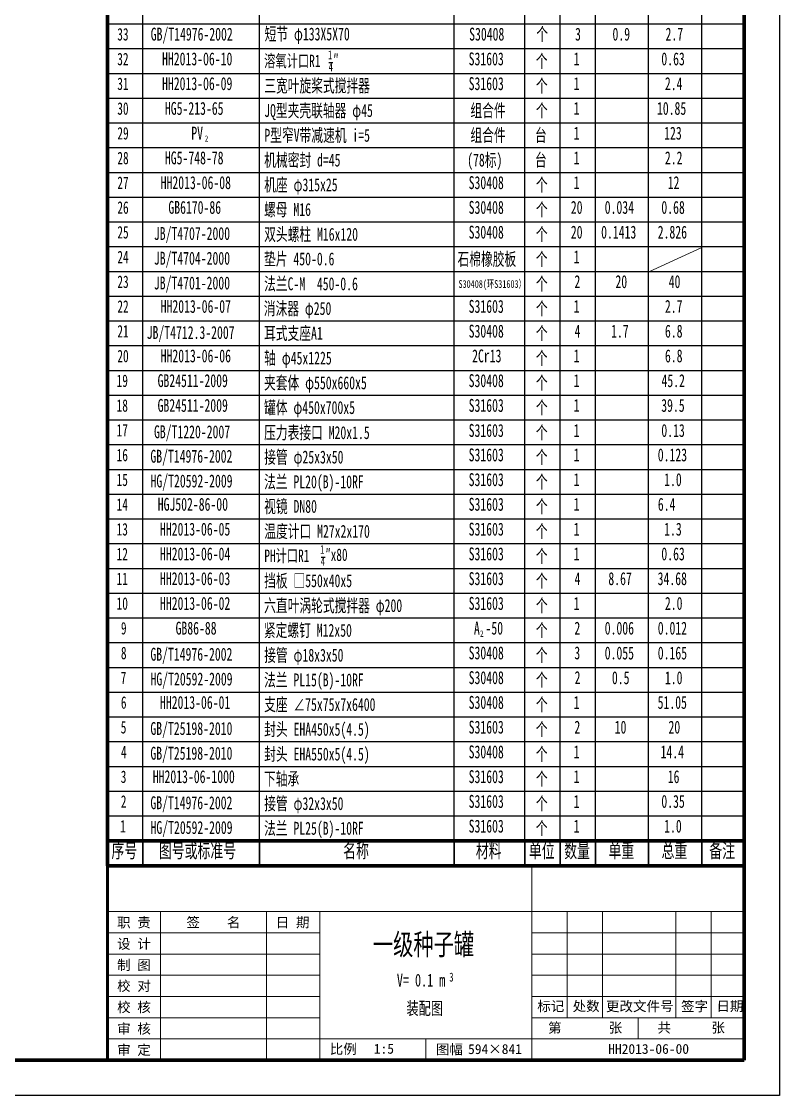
# Model space of a CAD drawing. Header units: millimetres. Extents: x 8887 to 11857, y -2175 to 2030.
# Drawn here: x 10786 to 11857, y -2175 to -656 of the extents above; entities that cross this region are included whole.
import ezdxf
from ezdxf.enums import TextEntityAlignment as Align

# ---------------------------------------------------------------- set-up
doc = ezdxf.new("R2010")
doc.units = ezdxf.units.MM
for name, color, linetype, lineweight in [('A 粗实线', 1, 'Continuous', 60), ('B 细实线', 7, 'Continuous', 20), ('C 文 字', 2, 'Continuous', 20), ('CAXA4', 3, 'Continuous', 25), ('CAXAEB0', 7, 'Continuous', 70), ('CAXA尺寸线层', 3, 'Continuous', 18), ('CAXA细实线层', 7, 'Continuous', 18), ('J 标注尺寸', 2, 'Continuous', 20)]:
    doc.layers.add(name, color=color, linetype=linetype, lineweight=lineweight)
doc.styles.add('UserTxtStyle6', font='SIMFANG.TTF', dxfattribs={"width": 0.667})
doc.styles.add('标准', font='SIMFANG.TTF', dxfattribs={"width": 0.667})
doc.styles.add('标题中文', font='SIMFANG.TTF', dxfattribs={"width": 0.7})

msp = doc.modelspace()

# ---------------------------------------------------------------- linework, layer by layer
at = {"layer": 'A 粗实线', "color": 1}
msp.add_line((10907.24, -1850.13), (10907.24, -2125.13), dxfattribs=at)
at = {"layer": 'B 细实线'}
for p, q in [((11507.24, -1850.13), (11507.24, -2125.13)), ((10907.24, -1915.13), (11807.24, -1915.13)), ((10982.24, -1915.13), (10982.24, -2125.13)), ((11132.24, -1915.13), (11132.24, -2125.13)), ((11207.24, -1915.13), (11207.24, -2125.13)), ((11557.24, -1915.13), (11557.24, -2065.13)), ((11607.24, -1915.13), (11607.24, -2065.13)), ((11710.48, -1915.13), (11710.48, -2065.13)), ((11760.48, -1915.13), (11760.48, -2065.13)), ((10907.24, -1945.13), (11207.24, -1945.13)), ((11507.24, -1945.13), (11807.24, -1945.13)), ((10907.24, -1975.13), (11207.24, -1975.13)), ((11507.24, -1975.13), (11807.24, -1975.13)), ((10907.24, -2005.13), (11207.24, -2005.13)), ((11507.24, -2005.13), (11807.24, -2005.13)), ((10907.24, -2035.13), (11207.24, -2035.13)), ((11507.24, -2035.13), (11807.24, -2035.13)), ((10907.24, -2065.13), (11207.24, -2065.13)), ((11507.24, -2065.13), (11807.24, -2065.13)), ((11657.24, -2095.13), (11657.24, -2065.13)), ((10907.24, -2095.13), (11807.24, -2095.13)), ((11357.24, -2095.13), (11357.24, -2125.13))]:
    msp.add_line(p, q, dxfattribs=at)
at = {"layer": 'CAXAEB0', "linetype": 'Continuous', "lineweight": 25}
for p, q in [((11857.24, 2029.87), (11857.24, -2175.13)), ((11857.24, -2175.13), (8887.24, -2175.13))]:
    msp.add_line(p, q, dxfattribs=at)
at = {"layer": 'CAXAEB0', "linetype": 'Continuous', "lineweight": 70}
for p, q in [((11807.24, 1979.87), (11807.24, -2125.13)), ((11807.24, -2125.13), (9012.24, -2125.13))]:
    msp.add_line(p, q, dxfattribs=at)
at = {"layer": 'CAXAEB0', "color": 0, "linetype": 'Continuous', "lineweight": 70}
for p, q in [((10907.24, -660.13), (10907.24, -625.13)), ((11807.24, -660.13), (11807.24, -625.13)), ((10907.24, -695.13), (10907.24, -660.13)), ((11807.24, -695.13), (11807.24, -660.13)), ((10907.24, -730.13), (10907.24, -695.13)), ((11807.24, -730.13), (11807.24, -695.13)), ((10907.24, -765.13), (10907.24, -730.13)), ((11807.24, -765.13), (11807.24, -730.13)), ((10907.24, -800.13), (10907.24, -765.13)), ((11807.24, -800.13), (11807.24, -765.13)), ((10907.24, -835.13), (10907.24, -800.13)), ((11807.24, -835.13), (11807.24, -800.13)), ((10907.24, -870.13), (10907.24, -835.13)), ((11807.24, -870.13), (11807.24, -835.13)), ((10907.24, -905.13), (10907.24, -870.13)), ((11807.24, -905.13), (11807.24, -870.13)), ((10907.24, -940.13), (10907.24, -905.13)), ((11807.24, -940.13), (11807.24, -905.13)), ((10907.24, -975.13), (10907.24, -940.13)), ((11807.24, -975.13), (11807.24, -940.13)), ((10907.24, -1010.13), (10907.24, -975.13)), ((11807.24, -1010.13), (11807.24, -975.13)), ((10907.24, -1045.13), (10907.24, -1010.13)), ((11807.24, -1045.13), (11807.24, -1010.13)), ((10907.24, -1080.13), (10907.24, -1045.13)), ((11807.24, -1080.13), (11807.24, -1045.13)), ((10907.24, -1115.13), (10907.24, -1080.13)), ((11807.24, -1115.13), (11807.24, -1080.13)), ((10907.24, -1150.13), (10907.24, -1115.13)), ((11807.24, -1150.13), (11807.24, -1115.13)), ((10907.24, -1185.13), (10907.24, -1150.13)), ((11807.24, -1185.13), (11807.24, -1150.13)), ((10907.24, -1220.13), (10907.24, -1185.13)), ((11807.24, -1220.13), (11807.24, -1185.13)), ((10907.24, -1255.13), (10907.24, -1220.13)), ((10907.24, -1290.13), (10907.24, -1255.13)), ((11807.24, -1290.13), (11807.24, -1255.13)), ((10907.24, -1325.13), (10907.24, -1290.13)), ((11807.24, -1325.13), (11807.24, -1290.13)), ((11807.24, -1325.13), (11807.24, -1290.13)), ((10907.24, -1360.13), (10907.24, -1325.13)), ((11807.24, -1360.13), (11807.24, -1325.13)), ((10907.24, -1395.13), (10907.24, -1360.13)), ((11807.24, -1395.13), (11807.24, -1360.13)), ((10907.24, -1430.13), (10907.24, -1395.13)), ((11807.24, -1430.13), (11807.24, -1395.13)), ((10907.24, -1465.13), (10907.24, -1430.13)), ((11807.24, -1465.13), (11807.24, -1430.13)), ((10907.24, -1500.13), (10907.24, -1465.13)), ((11807.24, -1500.13), (11807.24, -1465.13)), ((10907.24, -1535.13), (10907.24, -1500.13)), ((11807.24, -1535.13), (11807.24, -1500.13)), ((10907.24, -1570.13), (10907.24, -1535.13)), ((11807.24, -1570.13), (11807.24, -1535.13)), ((10907.24, -1605.13), (10907.24, -1570.13)), ((11807.24, -1605.13), (11807.24, -1570.13)), ((10907.24, -1640.13), (10907.24, -1605.13)), ((11807.24, -1640.13), (11807.24, -1605.13)), ((10907.24, -1675.13), (10907.24, -1640.13)), ((11807.24, -1675.13), (11807.24, -1640.13)), ((10907.24, -1710.13), (10907.24, -1675.13)), ((11807.24, -1710.13), (11807.24, -1675.13)), ((10907.24, -1745.13), (10907.24, -1710.13)), ((11807.24, -1745.13), (11807.24, -1710.13)), ((10907.24, -1780.13), (10907.24, -1745.13)), ((11807.24, -1780.13), (11807.24, -1745.13)), ((10907.24, -1815.13), (10907.24, -1780.13)), ((11807.24, -1815.13), (11807.24, -1780.13)), ((10907.24, -1850.13), (10907.24, -1815.13)), ((10957.24, -1815.13), (10907.24, -1815.13)), ((11122.24, -1815.13), (10957.24, -1815.13)), ((11397.24, -1815.13), (11122.24, -1815.13)), ((11497.24, -1815.13), (11397.24, -1815.13)), ((11547.24, -1815.13), (11497.24, -1815.13)), ((11597.24, -1815.13), (11547.24, -1815.13)), ((11672.24, -1815.13), (11597.24, -1815.13)), ((11747.24, -1815.13), (11672.24, -1815.13)), ((11807.24, -1815.13), (11747.24, -1815.13)), ((11807.24, -1815.13), (11807.24, -1850.13)), ((10907.24, -1850.13), (10957.24, -1850.13)), ((10957.24, -1850.13), (11122.24, -1850.13)), ((11122.24, -1850.13), (11397.24, -1850.13)), ((11397.24, -1850.13), (11497.24, -1850.13)), ((11497.24, -1850.13), (11547.24, -1850.13)), ((11547.24, -1850.13), (11597.24, -1850.13)), ((11597.24, -1850.13), (11672.24, -1850.13)), ((11672.24, -1850.13), (11747.24, -1850.13)), ((11747.24, -1850.13), (11807.24, -1850.13))]:
    msp.add_line(p, q, dxfattribs=at)
at = {"layer": 'CAXAEB0', "color": 0, "linetype": 'Continuous', "lineweight": 25}
for p, q in [((10957.24, -660.13), (10957.24, -625.13)), ((11122.24, -660.13), (11122.24, -625.13)), ((11397.24, -660.13), (11397.24, -625.13)), ((11497.24, -660.13), (11497.24, -625.13)), ((11547.24, -660.13), (11547.24, -625.13)), ((11597.24, -660.13), (11597.24, -625.13)), ((11672.24, -660.13), (11672.24, -625.13)), ((11747.24, -660.13), (11747.24, -625.13)), ((11807.24, -660.13), (10907.24, -660.13)), ((11807.24, -660.13), (10907.24, -660.13)), ((10957.24, -695.13), (10957.24, -660.13)), ((11122.24, -730.13), (11122.24, -660.13)), ((11397.24, -730.13), (11397.24, -660.13)), ((11497.24, -730.13), (11497.24, -660.13)), ((11547.24, -730.13), (11547.24, -660.13)), ((11597.24, -730.13), (11597.24, -660.13)), ((11672.24, -730.13), (11672.24, -660.13)), ((11747.24, -730.13), (11747.24, -660.13)), ((11807.24, -695.13), (10907.24, -695.13)), ((11807.24, -695.13), (10907.24, -695.13)), ((10957.24, -730.13), (10957.24, -695.13)), ((11807.24, -730.13), (10907.24, -730.13)), ((11807.24, -730.13), (10907.24, -730.13)), ((10957.24, -765.13), (10957.24, -730.13)), ((11122.24, -765.13), (11122.24, -730.13)), ((11397.24, -765.13), (11397.24, -730.13)), ((11497.24, -765.13), (11497.24, -730.13)), ((11547.24, -765.13), (11547.24, -730.13)), ((11597.24, -765.13), (11597.24, -730.13)), ((11672.24, -765.13), (11672.24, -730.13)), ((11747.24, -765.13), (11747.24, -730.13)), ((11807.24, -765.13), (10907.24, -765.13)), ((11807.24, -765.13), (10907.24, -765.13)), ((10957.24, -800.13), (10957.24, -765.13)), ((11122.24, -800.13), (11122.24, -765.13)), ((11397.24, -800.13), (11397.24, -765.13)), ((11497.24, -800.13), (11497.24, -765.13)), ((11547.24, -800.13), (11547.24, -765.13)), ((11597.24, -800.13), (11597.24, -765.13)), ((11672.24, -800.13), (11672.24, -765.13)), ((11747.24, -800.13), (11747.24, -765.13)), ((11807.24, -800.13), (10907.24, -800.13)), ((11807.24, -800.13), (10907.24, -800.13)), ((10957.24, -835.13), (10957.24, -800.13)), ((11122.24, -835.13), (11122.24, -800.13)), ((11397.24, -835.13), (11397.24, -800.13)), ((11497.24, -835.13), (11497.24, -800.13)), ((11547.24, -835.13), (11547.24, -800.13)), ((11597.24, -835.13), (11597.24, -800.13)), ((11672.24, -835.13), (11672.24, -800.13)), ((11747.24, -835.13), (11747.24, -800.13)), ((11807.24, -835.13), (10907.24, -835.13)), ((11807.24, -835.13), (10907.24, -835.13)), ((10957.24, -870.13), (10957.24, -835.13)), ((11122.24, -870.13), (11122.24, -835.13)), ((11397.24, -870.13), (11397.24, -835.13)), ((11497.24, -870.13), (11497.24, -835.13)), ((11547.24, -870.13), (11547.24, -835.13)), ((11597.24, -870.13), (11597.24, -835.13)), ((11672.24, -870.13), (11672.24, -835.13)), ((11747.24, -870.13), (11747.24, -835.13)), ((11807.24, -870.13), (10907.24, -870.13)), ((11807.24, -870.13), (10907.24, -870.13)), ((10957.24, -905.13), (10957.24, -870.13)), ((11122.24, -905.13), (11122.24, -870.13)), ((11397.24, -905.13), (11397.24, -870.13)), ((11497.24, -905.13), (11497.24, -870.13)), ((11547.24, -905.13), (11547.24, -870.13)), ((11597.24, -905.13), (11597.24, -870.13)), ((11672.24, -905.13), (11672.24, -870.13)), ((11747.24, -905.13), (11747.24, -870.13)), ((11807.24, -905.13), (10907.24, -905.13)), ((11807.24, -905.13), (10907.24, -905.13)), ((10957.24, -940.13), (10957.24, -905.13)), ((11122.24, -940.13), (11122.24, -905.13)), ((11397.24, -940.13), (11397.24, -905.13)), ((11497.24, -940.13), (11497.24, -905.13)), ((11547.24, -940.13), (11547.24, -905.13)), ((11597.24, -940.13), (11597.24, -905.13)), ((11672.24, -940.13), (11672.24, -905.13)), ((11747.24, -940.13), (11747.24, -905.13)), ((11807.24, -940.13), (10907.24, -940.13)), ((11807.24, -940.13), (10907.24, -940.13)), ((10957.24, -975.13), (10957.24, -940.13)), ((11122.24, -975.13), (11122.24, -940.13)), ((11397.24, -975.13), (11397.24, -940.13)), ((11497.24, -975.13), (11497.24, -940.13)), ((11547.24, -975.13), (11547.24, -940.13)), ((11597.24, -975.13), (11597.24, -940.13)), ((11672.24, -975.13), (11672.24, -940.13)), ((11747.24, -975.13), (11747.24, -940.13)), ((11807.24, -975.13), (10907.24, -975.13)), ((11807.24, -975.13), (10907.24, -975.13)), ((10957.24, -1010.13), (10957.24, -975.13)), ((11122.24, -1010.13), (11122.24, -975.13)), ((11397.24, -1010.13), (11397.24, -975.13)), ((11497.24, -1010.13), (11497.24, -975.13)), ((11547.24, -1010.13), (11547.24, -975.13)), ((11597.24, -1010.13), (11597.24, -975.13)), ((11672.24, -1010.13), (11672.24, -975.13)), ((11747.24, -1010.13), (11747.24, -975.13)), ((11807.24, -1010.13), (10907.24, -1010.13)), ((11807.24, -1010.13), (10907.24, -1010.13)), ((10957.24, -1045.13), (10957.24, -1010.13)), ((11122.24, -1045.13), (11122.24, -1010.13)), ((11397.24, -1045.13), (11397.24, -1010.13)), ((11497.24, -1045.13), (11497.24, -1010.13)), ((11547.24, -1045.13), (11547.24, -1010.13)), ((11597.24, -1045.13), (11597.24, -1010.13)), ((11672.24, -1045.13), (11672.24, -1010.13)), ((11747.24, -1045.13), (11747.24, -1010.13)), ((11807.24, -1045.13), (10907.24, -1045.13)), ((11807.24, -1045.13), (10907.24, -1045.13)), ((10957.24, -1080.13), (10957.24, -1045.13)), ((11122.24, -1080.13), (11122.24, -1045.13)), ((11397.24, -1080.13), (11397.24, -1045.13)), ((11497.24, -1080.13), (11497.24, -1045.13)), ((11547.24, -1080.13), (11547.24, -1045.13)), ((11597.24, -1080.13), (11597.24, -1045.13)), ((11672.24, -1080.13), (11672.24, -1045.13)), ((11747.24, -1080.13), (11747.24, -1045.13)), ((11807.24, -1080.13), (10907.24, -1080.13)), ((11807.24, -1080.13), (10907.24, -1080.13)), ((10957.24, -1115.13), (10957.24, -1080.13)), ((11122.24, -1115.13), (11122.24, -1080.13)), ((11397.24, -1115.13), (11397.24, -1080.13)), ((11497.24, -1115.13), (11497.24, -1080.13)), ((11547.24, -1115.13), (11547.24, -1080.13)), ((11597.24, -1115.13), (11597.24, -1080.13)), ((11672.24, -1115.13), (11672.24, -1080.13)), ((11747.24, -1115.13), (11747.24, -1080.13)), ((11807.24, -1115.13), (10907.24, -1115.13)), ((11807.24, -1115.13), (10907.24, -1115.13)), ((10957.24, -1150.13), (10957.24, -1115.13)), ((11122.24, -1150.13), (11122.24, -1115.13)), ((11397.24, -1150.13), (11397.24, -1115.13)), ((11497.24, -1150.13), (11497.24, -1115.13)), ((11547.24, -1150.13), (11547.24, -1115.13)), ((11597.24, -1150.13), (11597.24, -1115.13)), ((11672.24, -1150.13), (11672.24, -1115.13)), ((11747.24, -1150.13), (11747.24, -1115.13)), ((11807.24, -1150.13), (10907.24, -1150.13)), ((11807.24, -1150.13), (10907.24, -1150.13)), ((10957.24, -1185.13), (10957.24, -1150.13)), ((11122.24, -1185.13), (11122.24, -1150.13)), ((11397.24, -1185.13), (11397.24, -1150.13)), ((11497.24, -1185.13), (11497.24, -1150.13)), ((11547.24, -1185.13), (11547.24, -1150.13)), ((11597.24, -1185.13), (11597.24, -1150.13)), ((11672.24, -1185.13), (11672.24, -1150.13)), ((11747.24, -1185.13), (11747.24, -1150.13)), ((11807.24, -1185.13), (10907.24, -1185.13)), ((11807.24, -1185.13), (10907.24, -1185.13)), ((10957.24, -1220.13), (10957.24, -1185.13)), ((11122.24, -1220.13), (11122.24, -1185.13)), ((11397.24, -1220.13), (11397.24, -1185.13)), ((11497.24, -1220.13), (11497.24, -1185.13)), ((11547.24, -1220.13), (11547.24, -1185.13)), ((11597.24, -1220.13), (11597.24, -1185.13)), ((11672.24, -1220.13), (11672.24, -1185.13)), ((11747.24, -1220.13), (11747.24, -1185.13)), ((11807.24, -1220.13), (10907.24, -1220.13)), ((11807.24, -1220.13), (10907.24, -1220.13)), ((10957.24, -1255.13), (10957.24, -1220.13)), ((10957.24, -1255.13), (10957.24, -1220.13)), ((11122.24, -1255.13), (11122.24, -1220.13)), ((11122.24, -1255.13), (11122.24, -1220.13)), ((11397.24, -1255.13), (11397.24, -1220.13)), ((11497.24, -1255.13), (11497.24, -1220.13)), ((11547.24, -1255.13), (11547.24, -1220.13)), ((11597.24, -1255.13), (11597.24, -1220.13)), ((11672.24, -1255.13), (11672.24, -1220.13)), ((11747.24, -1255.13), (11747.24, -1220.13)), ((11747.24, -1255.13), (11747.24, -1220.13)), ((11807.24, -1255.13), (10907.24, -1255.13)), ((11807.24, -1255.13), (10907.24, -1255.13)), ((10957.24, -1290.13), (10957.24, -1255.13)), ((11122.24, -1290.13), (11122.24, -1255.13)), ((11397.24, -1325.13), (11397.24, -1255.13)), ((11397.24, -1290.13), (11397.24, -1255.13)), ((11497.24, -1325.13), (11497.24, -1255.13)), ((11497.24, -1290.13), (11497.24, -1255.13)), ((11547.24, -1325.13), (11547.24, -1255.13)), ((11547.24, -1290.13), (11547.24, -1255.13)), ((11597.24, -1325.13), (11597.24, -1255.13)), ((11597.24, -1290.13), (11597.24, -1255.13)), ((11672.24, -1325.13), (11672.24, -1255.13)), ((11672.24, -1290.13), (11672.24, -1255.13)), ((11747.24, -1325.13), (11747.24, -1255.13)), ((11747.24, -1290.13), (11747.24, -1255.13)), ((11807.24, -1290.13), (10907.24, -1290.13)), ((11807.24, -1290.13), (10907.24, -1290.13)), ((10957.24, -1325.13), (10957.24, -1290.13)), ((11122.24, -1325.13), (11122.24, -1290.13)), ((11807.24, -1325.13), (10907.24, -1325.13)), ((11807.24, -1325.13), (10907.24, -1325.13)), ((10957.24, -1360.13), (10957.24, -1325.13)), ((10957.24, -1360.13), (10957.24, -1325.13)), ((10957.24, -1360.13), (10957.24, -1325.13)), ((11122.24, -1360.13), (11122.24, -1325.13)), ((11397.24, -1360.13), (11397.24, -1325.13)), ((11497.24, -1360.13), (11497.24, -1325.13)), ((11547.24, -1360.13), (11547.24, -1325.13)), ((11597.24, -1360.13), (11597.24, -1325.13)), ((11672.24, -1360.13), (11672.24, -1325.13)), ((11747.24, -1360.13), (11747.24, -1325.13)), ((11807.24, -1360.13), (10907.24, -1360.13)), ((11807.24, -1360.13), (10907.24, -1360.13)), ((10957.24, -1395.13), (10957.24, -1360.13)), ((10957.24, -1395.13), (10957.24, -1360.13)), ((11122.24, -1395.13), (11122.24, -1360.13)), ((11397.24, -1395.13), (11397.24, -1360.13)), ((11497.24, -1395.13), (11497.24, -1360.13)), ((11547.24, -1395.13), (11547.24, -1360.13)), ((11597.24, -1395.13), (11597.24, -1360.13)), ((11672.24, -1395.13), (11672.24, -1360.13)), ((11747.24, -1395.13), (11747.24, -1360.13)), ((11807.24, -1395.13), (10907.24, -1395.13)), ((11807.24, -1395.13), (10907.24, -1395.13)), ((10957.24, -1430.13), (10957.24, -1395.13)), ((11122.24, -1430.13), (11122.24, -1395.13)), ((11397.24, -1430.13), (11397.24, -1395.13)), ((11497.24, -1430.13), (11497.24, -1395.13)), ((11547.24, -1430.13), (11547.24, -1395.13)), ((11597.24, -1430.13), (11597.24, -1395.13)), ((11672.24, -1430.13), (11672.24, -1395.13)), ((11747.24, -1430.13), (11747.24, -1395.13)), ((11807.24, -1430.13), (10907.24, -1430.13)), ((11807.24, -1430.13), (10907.24, -1430.13)), ((10957.24, -1465.13), (10957.24, -1430.13)), ((11122.24, -1465.13), (11122.24, -1430.13)), ((11397.24, -1465.13), (11397.24, -1430.13)), ((11497.24, -1465.13), (11497.24, -1430.13)), ((11547.24, -1465.13), (11547.24, -1430.13)), ((11597.24, -1465.13), (11597.24, -1430.13)), ((11672.24, -1465.13), (11672.24, -1430.13)), ((11747.24, -1465.13), (11747.24, -1430.13)), ((11807.24, -1465.13), (10907.24, -1465.13)), ((11807.24, -1465.13), (10907.24, -1465.13)), ((10957.24, -1500.13), (10957.24, -1465.13)), ((11122.24, -1500.13), (11122.24, -1465.13)), ((11397.24, -1500.13), (11397.24, -1465.13)), ((11497.24, -1500.13), (11497.24, -1465.13)), ((11547.24, -1500.13), (11547.24, -1465.13)), ((11597.24, -1500.13), (11597.24, -1465.13)), ((11672.24, -1500.13), (11672.24, -1465.13)), ((11747.24, -1500.13), (11747.24, -1465.13)), ((11807.24, -1500.13), (10907.24, -1500.13)), ((11807.24, -1500.13), (10907.24, -1500.13)), ((10957.24, -1535.13), (10957.24, -1500.13)), ((11122.24, -1535.13), (11122.24, -1500.13)), ((11397.24, -1535.13), (11397.24, -1500.13)), ((11497.24, -1535.13), (11497.24, -1500.13)), ((11547.24, -1535.13), (11547.24, -1500.13)), ((11597.24, -1535.13), (11597.24, -1500.13)), ((11672.24, -1535.13), (11672.24, -1500.13)), ((11747.24, -1535.13), (11747.24, -1500.13)), ((11807.24, -1535.13), (10907.24, -1535.13)), ((11807.24, -1535.13), (10907.24, -1535.13)), ((10957.24, -1570.13), (10957.24, -1535.13)), ((11122.24, -1570.13), (11122.24, -1535.13)), ((11397.24, -1570.13), (11397.24, -1535.13)), ((11497.24, -1570.13), (11497.24, -1535.13)), ((11547.24, -1570.13), (11547.24, -1535.13)), ((11597.24, -1570.13), (11597.24, -1535.13)), ((11672.24, -1570.13), (11672.24, -1535.13)), ((11747.24, -1570.13), (11747.24, -1535.13)), ((11807.24, -1570.13), (10907.24, -1570.13)), ((11807.24, -1570.13), (10907.24, -1570.13)), ((10957.24, -1605.13), (10957.24, -1570.13)), ((11122.24, -1605.13), (11122.24, -1570.13)), ((11397.24, -1605.13), (11397.24, -1570.13)), ((11497.24, -1605.13), (11497.24, -1570.13)), ((11547.24, -1605.13), (11547.24, -1570.13)), ((11597.24, -1605.13), (11597.24, -1570.13)), ((11672.24, -1605.13), (11672.24, -1570.13)), ((11747.24, -1605.13), (11747.24, -1570.13)), ((11807.24, -1605.13), (10907.24, -1605.13)), ((11807.24, -1605.13), (10907.24, -1605.13)), ((10957.24, -1640.13), (10957.24, -1605.13)), ((11122.24, -1640.13), (11122.24, -1605.13)), ((11397.24, -1640.13), (11397.24, -1605.13)), ((11497.24, -1640.13), (11497.24, -1605.13)), ((11547.24, -1640.13), (11547.24, -1605.13)), ((11597.24, -1640.13), (11597.24, -1605.13)), ((11672.24, -1640.13), (11672.24, -1605.13)), ((11747.24, -1640.13), (11747.24, -1605.13)), ((11807.24, -1640.13), (10907.24, -1640.13)), ((11807.24, -1640.13), (10907.24, -1640.13)), ((10957.24, -1675.13), (10957.24, -1640.13)), ((11122.24, -1675.13), (11122.24, -1640.13)), ((11397.24, -1675.13), (11397.24, -1640.13)), ((11497.24, -1675.13), (11497.24, -1640.13)), ((11547.24, -1675.13), (11547.24, -1640.13)), ((11597.24, -1675.13), (11597.24, -1640.13)), ((11672.24, -1675.13), (11672.24, -1640.13)), ((11747.24, -1675.13), (11747.24, -1640.13)), ((11807.24, -1675.13), (10907.24, -1675.13)), ((11807.24, -1675.13), (10907.24, -1675.13)), ((10957.24, -1710.13), (10957.24, -1675.13)), ((11122.24, -1710.13), (11122.24, -1675.13)), ((11397.24, -1710.13), (11397.24, -1675.13)), ((11497.24, -1710.13), (11497.24, -1675.13)), ((11547.24, -1710.13), (11547.24, -1675.13)), ((11597.24, -1710.13), (11597.24, -1675.13)), ((11672.24, -1710.13), (11672.24, -1675.13)), ((11747.24, -1710.13), (11747.24, -1675.13)), ((11807.24, -1710.13), (10907.24, -1710.13)), ((11807.24, -1710.13), (10907.24, -1710.13)), ((10957.24, -1745.13), (10957.24, -1710.13)), ((11122.24, -1745.13), (11122.24, -1710.13)), ((11397.24, -1745.13), (11397.24, -1710.13)), ((11497.24, -1745.13), (11497.24, -1710.13)), ((11547.24, -1745.13), (11547.24, -1710.13)), ((11597.24, -1745.13), (11597.24, -1710.13)), ((11672.24, -1745.13), (11672.24, -1710.13)), ((11747.24, -1745.13), (11747.24, -1710.13)), ((11807.24, -1745.13), (10907.24, -1745.13)), ((11807.24, -1745.13), (10907.24, -1745.13)), ((10957.24, -1780.13), (10957.24, -1745.13)), ((11122.24, -1780.13), (11122.24, -1745.13)), ((11397.24, -1780.13), (11397.24, -1745.13)), ((11497.24, -1780.13), (11497.24, -1745.13)), ((11547.24, -1780.13), (11547.24, -1745.13)), ((11597.24, -1780.13), (11597.24, -1745.13)), ((11672.24, -1780.13), (11672.24, -1745.13)), ((11747.24, -1780.13), (11747.24, -1745.13)), ((11807.24, -1780.13), (10907.24, -1780.13)), ((11807.24, -1780.13), (10907.24, -1780.13)), ((10957.24, -1815.13), (10957.24, -1780.13)), ((11122.24, -1815.13), (11122.24, -1780.13)), ((11397.24, -1815.13), (11397.24, -1780.13)), ((11497.24, -1815.13), (11497.24, -1780.13)), ((11547.24, -1815.13), (11547.24, -1780.13)), ((11597.24, -1815.13), (11597.24, -1780.13)), ((11672.24, -1815.13), (11672.24, -1780.13)), ((11747.24, -1815.13), (11747.24, -1780.13)), ((11807.24, -1815.13), (10907.24, -1815.13)), ((10957.24, -1815.13), (10957.24, -1850.13)), ((10957.24, -1850.13), (10957.24, -1815.13)), ((11122.24, -1815.13), (11122.24, -1850.13)), ((11122.24, -1850.13), (11122.24, -1815.13)), ((11397.24, -1815.13), (11397.24, -1850.13)), ((11397.24, -1850.13), (11397.24, -1815.13)), ((11497.24, -1815.13), (11497.24, -1850.13)), ((11497.24, -1850.13), (11497.24, -1815.13)), ((11547.24, -1815.13), (11547.24, -1850.13)), ((11547.24, -1850.13), (11547.24, -1815.13)), ((11597.24, -1815.13), (11597.24, -1850.13)), ((11597.24, -1850.13), (11597.24, -1815.13)), ((11672.24, -1815.13), (11672.24, -1850.13)), ((11672.24, -1850.13), (11672.24, -1815.13)), ((11747.24, -1815.13), (11747.24, -1850.13)), ((11747.24, -1850.13), (11747.24, -1815.13))]:
    msp.add_line(p, q, dxfattribs=at)
at = {"layer": 'CAXAEB0', "linetype": 'Continuous', "lineweight": 18}
msp.add_line((11672.46, -1010.36), (11747.35, -975.72), dxfattribs=at)
at = {"layer": 'CAXA尺寸线层', "linetype": 'ByBlock', "lineweight": -2}
for p, q in [((11220.34, -714.37), (11226, -714.37)), ((11209.18, -1413.68), (11214.83, -1413.68))]:
    msp.add_line(p, q, dxfattribs=at)
at = {"layer": 'CAXA细实线层', "linetype": 'Continuous', "lineweight": 70}
for p, q in [((11807.24, -1850.13), (10907.24, -1850.13)), ((11807.24, -2095.13), (11807.24, -1850.13))]:
    msp.add_line(p, q, dxfattribs=at)

# ---------------------------------------------------------------- texts
at = {"layer": 'C 文 字', "style": '标题中文', "oblique": 0.5}
msp.add_text('职 责', height=14, rotation=0.09587, dxfattribs=at).set_placement((10944.67, -1930.41), align=Align.MIDDLE_CENTER)
for s, p in [('签    名', (11056.95, -1929.88)), ('日 期', (11168.9, -1930.18)), ('设 计', (10944.67, -1960.41)), ('制 图', (10944.67, -1990.41)), ('校 对', (10944.67, -2019.88)), ('校 核', (10944.67, -2049.88)), ('标记', (11533.88, -2048.55)), ('处数', (11583.88, -2048.55)), ('更改文件号', (11659.69, -2048.55)), ('签字', (11737.12, -2048.55)), ('日期', (11787.12, -2048.55)), ('审 核', (10944.67, -2080.41)), ('第       张', (11582.4, -2079.03)), ('共      张', (11732.4, -2079.03)), ('审 定', (10944.67, -2110.41)), ('比例', (11240.56, -2109.12)), ('1:5', (11297.97, -2109.12)), ('图幅', (11390.56, -2109.57)), ('594×841', (11455.01, -2109.57))]:
    msp.add_text(s, height=14, rotation=0.09587, dxfattribs=at).set_placement(p, align=Align.MIDDLE)
msp.add_text('HH2013-06-00', height=14, rotation=0.09587, dxfattribs=at).set_placement((11615.02, -2116.35))
at = {"layer": 'CAXA4', "linetype": 'Continuous', "lineweight": 25, "char_height": 18.25, "attachment_point": 1, "style": '标准'}
for s, insert in [('\\fFangSong_GB2312|b0|i0|p34;GB/T14976-2002', (10968.41, -665.06)), ('\\fFangSong_GB2312|b0|i0|p34;短节 φ133X5X70', (11129.42, -664.87)), ('\\fFangSong_GB2312|b0|i0|p34;S30408', (11418.55, -665.06)), ('\\fFangSong_GB2312|b0|i0|p34;个', (11513.53, -665.06)), ('\\fFangSong_GB2312|b0|i0|p34;3', (11568.22, -665.06)), ('\\fFangSong_GB2312|b0|i0|p34;0.9', (11621.13, -665.06)), ('\\fFangSong_GB2312|b0|i0|p34;2.7', (11696.13, -665.06))]:
    msp.add_mtext(s, dxfattribs=dict(at, insert=insert))
at = {"layer": 'CAXAEB0', "color": 0, "style": 'UserTxtStyle6', "width": 0.667}
for s, height, p in [('33', 17.576, (10921.11, -683.16)), ('32', 17.576, (10921.11, -718.16)), ('31', 17.576, (10921.11, -753.16)), ('30', 17.576, (10921.11, -788.16)), ('29', 17.576, (10921.24, -823.16)), ('28', 17.576, (10921.24, -858.16)), ('27', 17.576, (10921.24, -893.16)), ('26', 17.576, (10921.24, -928.16)), ('25', 17.576, (10921.24, -963.16)), ('24', 17.576, (10921.24, -998.16)), ('23', 17.576, (10921.24, -1033.16)), ('22', 17.576, (10921.24, -1068.16)), ('21', 17.576, (10921.24, -1103.16)), ('20', 17.576, (10921.24, -1138.16)), ('19', 17.576, (10920.2, -1173.16)), ('18', 17.576, (10920.2, -1208.16)), ('17', 17.576, (10920.2, -1243.16)), ('16', 17.576, (10920.2, -1278.16)), ('15', 17.576, (10920.2, -1313.16)), ('14', 17.576, (10920.2, -1348.16)), ('13', 17.576, (10920.2, -1383.16)), ('12', 17.576, (10920.2, -1418.16)), ('11', 17.576, (10920.2, -1453.16)), ('10', 17.576, (10920.2, -1488.16)), ('9', 17.58, (10926.26, -1523.16)), ('8', 17.58, (10926.26, -1558.16)), ('7', 17.58, (10925.94, -1593.16)), ('6', 17.58, (10926.2, -1628.16)), ('5', 17.58, (10926, -1663.16)), ('4', 17.58, (10926.39, -1698.16)), ('3', 17.58, (10926, -1733.16)), ('2', 17.58, (10926.13, -1768.16)), ('1', 17.58, (10925.09, -1803.16))]:
    msp.add_text(s, height=height, dxfattribs=at).set_placement(p)
at = {"layer": 'CAXAEB0', "color": 0, "linetype": 'Continuous', "lineweight": 25, "char_height": 20, "attachment_point": 1, "style": 'UserTxtStyle6'}
for s, insert in [('\\fSimSun|b0|i0|p34;序号', (10912.97, -1818.93)), ('\\fSimSun|b0|i0|p34;图号或标准号', (10979.92, -1818.93)), ('\\fSimSun|b0|i0|p34;名称', (11240.47, -1818.93)), ('\\fSimSun|b0|i0|p34;材料', (11427.97, -1818.93)), ('\\fSimSun|b0|i0|p34;单位', (11502.97, -1818.93)), ('\\fSimSun|b0|i0|p34;数量', (11552.97, -1818.93)), ('\\fSimSun|b0|i0|p34;单重', (11615.47, -1818.93)), ('\\fSimSun|b0|i0|p34;总重', (11690.47, -1818.93)), ('\\fSimSun|b0|i0|p34;备注', (11757.97, -1818.93))]:
    msp.add_mtext(s, dxfattribs=dict(at, insert=insert))
at = {"layer": 'CAXA尺寸线层', "style": '标准', "width": 0.667}
for s, height, p in [('1', 12.37, (11219.01, -709.79)), ('HH2013-06-10', 18.25, (10984.42, -718.31)), ('溶氧计口R1', 17.5, (11128.7, -720.79)), ('″', 17.5, (11226.45, -719.88)), ('S31603', 18.25, (11417.81, -718.31)), ('个', 18.25, (11512.86, -721.35)), ('1', 18.25, (11566.26, -718.31)), ('0.63', 18.25, (11690.23, -718.31)), ('4', 12.37, (11219.93, -726.74)), ('HH2013-06-09', 18.25, (10984.42, -753.31)), ('三宽叶旋桨式搅拌器', 18.25, (11128.81, -756.25)), ('S31603', 18.25, (11417.81, -753.31)), ('个', 18.25, (11512.86, -756.35)), ('1', 18.25, (11566.26, -753.31)), ('2.4', 18.25, (11695.25, -753.31)), ('HG5-213-65', 18.25, (10988.47, -788.31)), ('JQ型夹壳联轴器 φ45', 18.25, (11128.81, -791.35)), ('组合件', 18.25, (11420.35, -791.25)), ('个', 18.25, (11512.86, -791.35)), ('1', 18.25, (11566.26, -788.31)), ('10.85', 18.25, (11684, -788.31)), ('PV', 18.25, (11025.68, -823.31)), ('2', 9.12, (11044.76, -826.49)), ('P型窄V带减速机 i=5', 18.25, (11129.01, -826.35)), ('组合件', 18.25, (11420.35, -826.25)), ('台', 18.25, (11511.57, -826.25)), ('1', 18.25, (11566.26, -823.31)), ('123', 18.25, (11694.16, -823.31)), ('HG5-748-78', 18.25, (10988.47, -858.31)), ('机械密封 d=45', 18.25, (11128.81, -861.35)), ('(78标)', 18.25, (11415.75, -861.35)), ('台', 18.25, (11511.57, -861.25)), ('1', 18.25, (11566.26, -858.31)), ('2.2', 18.25, (11695.25, -858.31)), ('HH2013-06-08', 18.25, (10982.46, -893.31)), ('机座 φ315x25', 18.25, (11128.81, -896.35)), ('S30408', 18.25, (11417.81, -893.31)), ('个', 18.25, (11512.86, -896.35)), ('1', 18.25, (11566.26, -893.31)), ('12', 18.25, (11699.25, -893.31)), ('GB6170-86', 18.25, (10993.34, -928.31)), ('螺母 M16', 18.25, (11128.53, -931.25)), ('S30408', 18.25, (11417.81, -928.31)), ('个', 18.25, (11512.86, -931.35)), ('20', 18.25, (11562.26, -928.31)), ('0.034', 18.25, (11610.16, -928.31)), ('0.68', 18.25, (11690.23, -928.31)), ('JB/T4707-2000', 18.25, (10972.88, -965.23)), ('双头螺柱 M16x120', 18.25, (11128.74, -966.35)), ('S30408', 18.25, (11417.81, -963.31)), ('个', 18.25, (11512.86, -966.35)), ('20', 18.25, (11562.26, -963.31)), ('0.1413', 18.25, (11605.07, -963.31)), ('2.826', 18.25, (11685.08, -963.31)), ('JB/T4704-2000', 18.25, (10972.88, -1000.23)), ('垫片 450-0.6', 18.25, (11128.6, -1001.15)), ('石棉橡胶板', 18.25, (11402.05, -1001.45)), ('个', 18.25, (11512.86, -1001.35)), ('1', 18.25, (11566.26, -998.31)), ('JB/T4701-2000', 18.25, (10972.88, -1035.23)), ('法兰C-M  450-0.6', 18.25, (11128.67, -1036.35)), ('个', 18.25, (11512.86, -1036.35)), ('2', 18.25, (11567.34, -1033.31)), ('20', 18.25, (11625.33, -1033.31)), ('40', 18.25, (11700.6, -1033.31)), ('S30408(环S31603）', 11, (11403.47, -1033.02)), ('HH2013-06-07', 18.25, (10982.46, -1068.31)), ('消沫器 φ250', 18.25, (11128.2, -1071.25)), ('S31603', 18.25, (11417.81, -1068.31)), ('个', 18.25, (11512.86, -1071.35)), ('1', 18.25, (11566.26, -1068.31)), ('2.7', 18.25, (11695.25, -1068.31)), ('JB/T4712.3-2007', 18.25, (10962.72, -1105.23)), ('耳式支座A1', 18.25, (11128.6, -1106.25)), ('S30408', 18.25, (11417.81, -1103.31)), ('个', 18.25, (11512.86, -1106.35)), ('4', 18.25, (11567.61, -1103.31)), ('1.7', 18.25, (11619.17, -1103.31)), ('6.8', 18.25, (11695.31, -1103.31)), ('HH2013-06-06', 18.25, (10982.46, -1138.31)), ('轴 φ45x1225', 18.25, (11128.81, -1141.35)), ('2Cr13', 18.25, (11422.76, -1138.31)), ('个', 18.25, (11512.86, -1141.35)), ('1', 18.25, (11566.26, -1138.31)), ('6.8', 18.25, (11695.31, -1138.31)), ('GB24511-2009', 18.25, (10978.1, -1173.31)), ('夹套体 φ550x660x5', 18.25, (11128.6, -1176.35)), ('S30408', 18.25, (11417.81, -1173.31)), ('个', 18.25, (11512.86, -1176.35)), ('1', 18.25, (11566.26, -1173.31)), ('45.2', 18.25, (11690.43, -1173.31)), ('GB24511-2009', 18.25, (10978.1, -1208.31)), ('罐体 φ450x700x5', 18.25, (11128.6, -1211.35)), ('S31603', 18.25, (11417.81, -1208.31)), ('个', 18.25, (11512.86, -1211.35)), ('1', 18.25, (11566.26, -1208.31)), ('39.5', 18.25, (11690.03, -1208.31)), ('GB/T1220-2007', 18.25, (10973.02, -1245.67)), ('压力表接口 M20x1.5', 18.25, (11128.67, -1246.79)), ('S31603', 18.25, (11417.81, -1243.75)), ('个', 18.25, (11512.86, -1246.79)), ('1', 18.25, (11566.26, -1243.75)), ('0.13', 18.25, (11690.23, -1243.75)), ('GB/T14976-2002', 18.25, (10967.94, -1280.23)), ('接管 φ25x3x50', 18.25, (11128.81, -1281.35)), ('S31603', 18.25, (11417.81, -1278.31)), ('个', 18.25, (11512.86, -1281.35)), ('1', 18.25, (11566.26, -1278.31)), ('0.123', 18.25, (11685.15, -1278.31)), ('HG/T20592-2009', 18.25, (10968.14, -1315.23)), ('法兰 PL20(B)-10RF', 18.25, (11128.67, -1316.35)), ('S31603', 18.25, (11417.81, -1313.31)), ('个', 18.25, (11512.86, -1316.35)), ('1', 18.25, (11566.26, -1313.31)), ('1.0', 18.25, (11694.16, -1313.31)), ('HGJ502-86-00', 18.25, (10978.3, -1348.17)), ('视镜 DN80', 18.25, (11128.74, -1351.11)), ('S31603', 18.25, (11417.81, -1348.17)), ('个', 18.25, (11512.86, -1351.21)), ('1', 18.25, (11566.26, -1348.17)), ('6.4', 18.25, (11685.22, -1348.17)), ('HH2013-06-05', 18.25, (10981.48, -1383.31)), ('温度计口 M27x2x170', 18.25, (11128.94, -1386.35)), ('S31603', 18.25, (11417.81, -1383.31)), ('个', 18.25, (11512.86, -1386.35)), ('1', 18.25, (11566.26, -1383.31)), ('1.3', 18.25, (11694.16, -1383.31)), ('1', 12.37, (11207.85, -1409.1)), ('HH2013-06-04', 18.25, (10981.48, -1418.31)), ('PH计口R1', 17.5, (11129.02, -1420.5)), ('″x80', 17.5, (11215.28, -1419.19)), ('S31603', 18.25, (11417.81, -1418.31)), ('个', 18.25, (11512.86, -1421.35)), ('1', 18.25, (11566.26, -1418.31)), ('0.63', 18.25, (11690.23, -1418.31)), ('4', 12.37, (11208.76, -1426.05)), ('HH2013-06-03', 18.25, (10981.48, -1453.31)), ('挡板 □550x40x5', 18.25, (11128.74, -1456.25)), ('S31603', 18.25, (11417.81, -1453.31)), ('个', 18.25, (11512.86, -1456.35)), ('4', 18.25, (11567.61, -1453.31)), ('8.67', 18.25, (11615.3, -1453.31)), ('34.68', 18.25, (11684.95, -1453.31)), ('HH2013-06-02', 18.25, (10981.48, -1488.31)), ('六直叶涡轮式搅拌器 φ200', 18.25, (11128.74, -1491.35)), ('S31603', 18.25, (11417.81, -1488.31)), ('个', 18.25, (11512.86, -1491.35)), ('1', 18.25, (11566.26, -1488.31)), ('2.0', 18.25, (11695.25, -1488.31)), ('GB86-88', 18.25, (11003.51, -1523.31)), ('紧定螺钉 M12x50', 18.25, (11128.4, -1526.35)), ('A', 18.25, (11425.28, -1523.31)), ('2', 9.12, (11433.92, -1526.49)), ('-50', 18.25, (11441.64, -1523.31)), ('个', 18.25, (11512.86, -1526.35)), ('2', 18.25, (11567.34, -1523.31)), ('0.006', 18.25, (11610.16, -1523.31)), ('0.012', 18.25, (11685.15, -1523.31)), ('GB/T14976-2002', 18.25, (10967.94, -1560.23)), ('接管 φ18x3x50', 18.25, (11128.81, -1561.51)), ('S30408', 18.25, (11417.81, -1558.31)), ('个', 18.25, (11512.86, -1561.35)), ('3', 18.25, (11567.21, -1558.31)), ('0.055', 18.25, (11610.16, -1558.47)), ('0.165', 18.25, (11685.15, -1558.47)), ('HG/T20592-2009', 18.25, (10968.14, -1595.23)), ('法兰 PL15(B)-10RF', 18.25, (11128.67, -1596.51)), ('S30408', 18.25, (11417.81, -1593.31)), ('个', 18.25, (11512.86, -1596.35)), ('2', 18.25, (11567.61, -1593.31)), ('0.5', 18.25, (11620.32, -1593.47)), ('1.0', 18.25, (11695.25, -1593.47)), ('S30408', 18.25, (11417.81, -1628.31)), ('HH2013-06-01', 18.25, (10981.48, -1628.31)), ('支座 ∠75x75x7x6400', 18.25, (11128.67, -1631.25)), ('个', 18.25, (11512.86, -1631.35)), ('1', 18.25, (11566.26, -1628.31)), ('51.05', 18.25, (11684.95, -1628.31)), ('GB/T25198-2010', 18.25, (10967.94, -1665.23)), ('封头 EHA450x5(4.5)', 18.25, (11128.81, -1666.35)), ('S31603', 18.25, (11417.81, -1663.31)), ('个', 18.25, (11512.86, -1666.35)), ('2', 18.25, (11567.34, -1663.31)), ('10', 18.25, (11624.25, -1663.31)), ('20', 18.25, (11700.33, -1663.31)), ('GB/T25198-2010', 18.25, (10967.94, -1700.23)), ('封头 EHA550x5(4.5)', 18.25, (11128.81, -1701.35)), ('S30408', 18.25, (11417.81, -1698.31)), ('个', 18.25, (11512.86, -1701.35)), ('1', 18.25, (11566.26, -1698.31)), ('14.4', 18.25, (11689.08, -1698.31)), ('HH2013-06-1000', 18.25, (10971.32, -1733.31)), ('下轴承', 18.25, (11128.53, -1736.35)), ('S31603', 18.25, (11417.81, -1733.31)), ('个', 18.25, (11512.86, -1736.35)), ('1', 18.25, (11566.26, -1733.31)), ('16', 18.25, (11699.25, -1733.31)), ('GB/T14976-2002', 18.25, (10967.94, -1770.23)), ('接管 φ32x3x50', 18.25, (11128.81, -1771.35)), ('S31603', 18.25, (11417.81, -1768.31)), ('个', 18.25, (11512.86, -1771.35)), ('1', 18.25, (11566.26, -1768.31)), ('0.35', 18.25, (11690.23, -1768.31)), ('HG/T20592-2009', 18.25, (10968.14, -1805.23)), ('法兰 PL25(B)-10RF', 18.25, (11128.67, -1806.35)), ('S31603', 18.25, (11417.81, -1803.31)), ('个', 18.25, (11512.86, -1806.35)), ('1', 18.25, (11566.26, -1803.31)), ('1.0', 18.25, (11694.16, -1803.31))]:
    msp.add_text(s, height=height, dxfattribs=at).set_placement(p)
at = {"layer": 'J 标注尺寸', "style": '标题中文', "width": 0.7}
for s, height, p in [('一级种子罐', 29.988, (11282.4, -1976.44)), ('V= 0.1 m', 17.993, (11316.31, -2020.99)), ('3', 12.6, (11390.45, -2013.92)), ('装配图', 17.993, (11329.97, -2060.8))]:
    msp.add_text(s, height=height, dxfattribs=at).set_placement(p)

doc.saveas('drawing.dxf')
